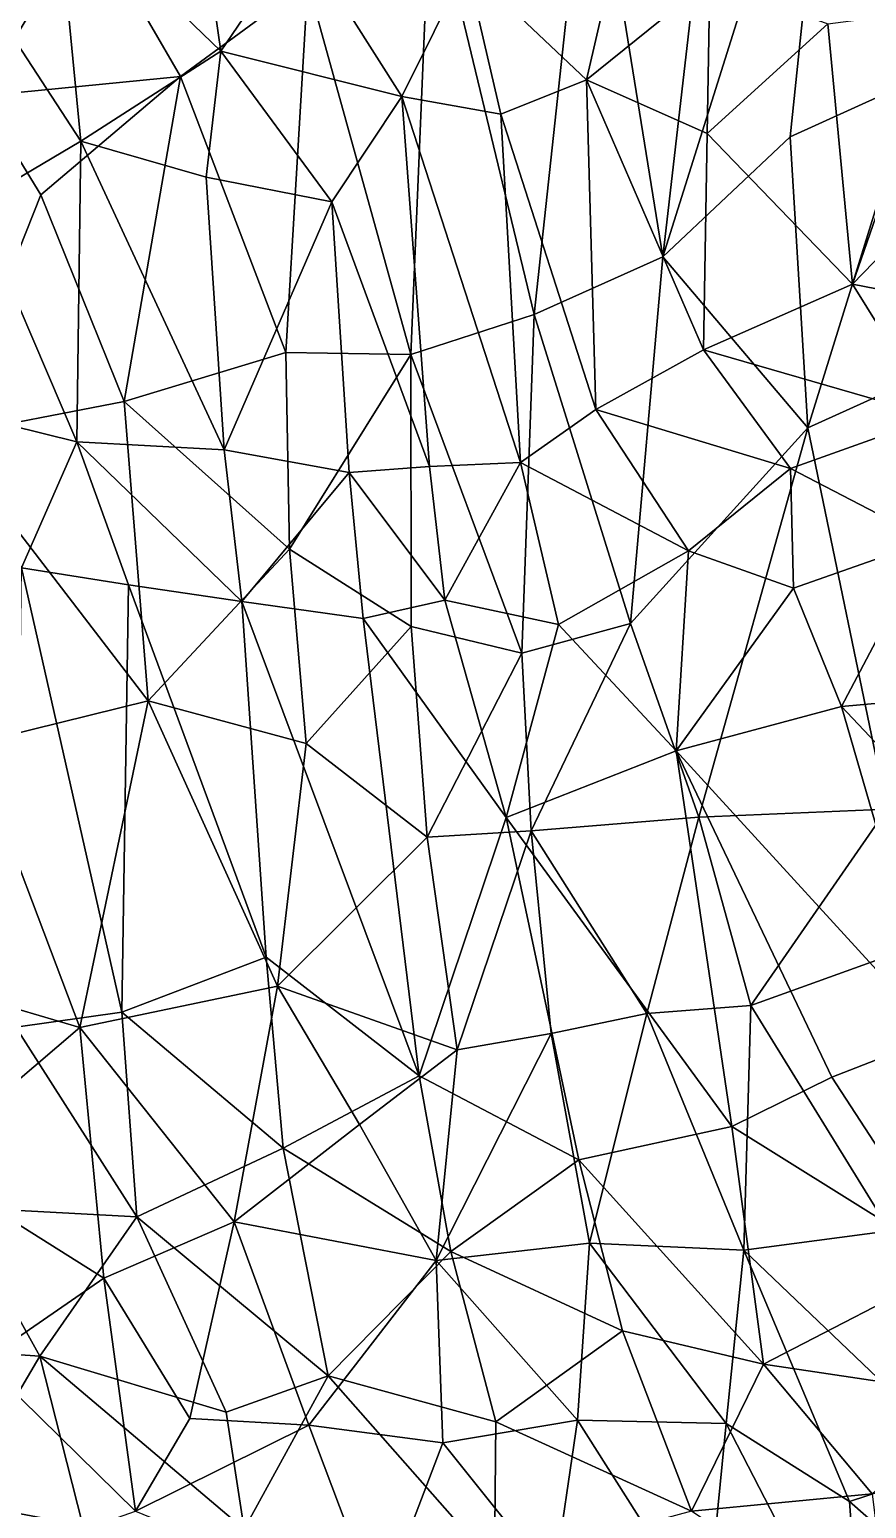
# Model space of a CAD drawing. Header units: metres. Extents: x -887 to 648, y -818 to 707.
# Drawn here: x -509.8 to -320.9, y -413.2 to -79.4 of the extents above; entities that cross this region are included whole.
import ezdxf

# ---------------------------------------------------------------- set-up
doc = ezdxf.new("R2010")
doc.units = ezdxf.units.M

msp = doc.modelspace()

# ---------------------------------------------------------------- linework, layer by layer
at = {"layer": '10k-small'}
for points in [[(-309.69, -90.76, 692.2), (-302.1, -5.83, 671.53), (-328.03, -7.57, 678.05)], [(-366.82, -130.67, 710.07), (-352.77, -8.43, 682.23), (-383.38, -28.01, 688.35)], [(-366.82, -130.67, 710.07), (-338.1, -103.59, 700.63), (-328.03, -7.57, 678.05)], [(-366.82, -130.67, 710.07), (-328.03, -7.57, 678.05), (-352.77, -8.43, 682.23)], [(-338.1, -103.59, 700.63), (-309.69, -90.76, 692.2), (-328.03, -7.57, 678.05)], [(-395.91, -143.75, 714.16), (-383.38, -28.01, 688.35), (-419.33, -46.56, 692.04)], [(-395.91, -143.75, 714.16), (-366.82, -130.67, 710.07), (-383.38, -28.01, 688.35)], [(-466.65, -84.24, -674.8), (-503.7, -48.52, -652.56), (-473.14, -39.63, -674.17)], [(-466.65, -84.24, -674.8), (-473.14, -39.63, -674.17), (-448.88, -58.12, -686.67)], [(-384.06, -90.73, -698.38), (-411.17, -65.11, -699.56), (-372.14, -39.25, -706.29)], [(-384.06, -90.73, -698.38), (-372.14, -39.25, -706.29), (-356.19, -68.27, -701.47)], [(-423.72, -152.75, 715), (-419.33, -46.56, 692.04), (-446.99, -68.86, 694.28)], [(-423.72, -152.75, 715), (-395.91, -143.75, 714.16), (-419.33, -46.56, 692.04)], [(-498.25, -104.6, -649.18), (-528.05, -58.94, -629.91), (-503.7, -48.52, -652.56)], [(-498.25, -104.6, -649.18), (-503.7, -48.52, -652.56), (-466.65, -84.24, -674.8)], [(-520.98, -94.42, 684.44), (-496.73, -53.79, 687.75), (-525.51, -58.36, 682.34)], [(-520.98, -94.42, 684.44), (-475.77, -89.96, 693.78), (-496.73, -53.79, 687.75)], [(-475.77, -89.96, 693.78), (-446.99, -68.86, 694.28), (-496.73, -53.79, 687.75)], [(-522.23, -118.71, -624.29), (-528.05, -58.94, -629.91), (-498.25, -104.6, -649.18)], [(-425.8, -94.53, -690.65), (-466.65, -84.24, -674.8), (-448.88, -58.12, -686.67)], [(-425.8, -94.53, -690.65), (-448.88, -58.12, -686.67), (-411.17, -65.11, -699.56)], [(-403.44, -98.5, -694.54), (-425.8, -94.53, -690.65), (-411.17, -65.11, -699.56)], [(-403.44, -98.5, -694.54), (-411.17, -65.11, -699.56), (-384.06, -90.73, -698.38)], [(-451.98, -152.29, 711.3), (-446.99, -68.86, 694.28), (-475.77, -89.96, 693.78)], [(-423.72, -152.75, 715), (-446.99, -68.86, 694.28), (-451.98, -152.29, 711.3)], [(-356.81, -102.84, -693.17), (-384.06, -90.73, -698.38), (-356.19, -68.27, -701.47)], [(-356.81, -102.84, -693.17), (-356.19, -68.27, -701.47), (-329.58, -78.12, -692.9)], [(-323.99, -136.87, -672.32), (-329.58, -78.12, -692.9), (-302.42, -74.59, -682.1)], [(-323.99, -136.87, -672.32), (-302.42, -74.59, -682.1), (-297.25, -109.32, -667.82)], [(-323.99, -136.87, -672.32), (-356.81, -102.84, -693.17), (-329.58, -78.12, -692.9)], [(-469.93, -112.68, -666.83), (-498.25, -104.6, -649.18), (-466.65, -84.24, -674.8)], [(-441.57, -118.28, -678.5), (-469.93, -112.68, -666.83), (-466.65, -84.24, -674.8)], [(-441.57, -118.28, -678.5), (-466.65, -84.24, -674.8), (-425.8, -94.53, -690.65)], [(-507.29, -116.72, 690.9), (-475.77, -89.96, 693.78), (-520.98, -94.42, 684.44)], [(-488.52, -163.36, 705.19), (-475.77, -89.96, 693.78), (-507.29, -116.72, 690.9)], [(-488.52, -163.36, 705.19), (-451.98, -152.29, 711.3), (-475.77, -89.96, 693.78)], [(-381.99, -165.14, -675.1), (-403.44, -98.5, -694.54), (-384.06, -90.73, -698.38)], [(-381.99, -165.14, -675.1), (-384.06, -90.73, -698.38), (-357.65, -151.68, -677.24)], [(-357.65, -151.68, -677.24), (-384.06, -90.73, -698.38), (-356.81, -102.84, -693.17)], [(-334.07, -169.28, 711.7), (-309.69, -90.76, 692.2), (-338.1, -103.59, 700.63)], [(-334.07, -169.28, 711.7), (-293.84, -151.07, 698.28), (-309.69, -90.76, 692.2)], [(-528.96, -171.2, 691.86), (-507.29, -116.72, 690.9), (-520.98, -94.42, 684.44)], [(-419.54, -178.03, -667.82), (-441.57, -118.28, -678.5), (-425.8, -94.53, -690.65)], [(-419.54, -178.03, -667.82), (-425.8, -94.53, -690.65), (-398.94, -177.09, -671.36)], [(-398.94, -177.09, -671.36), (-425.8, -94.53, -690.65), (-403.44, -98.5, -694.54)], [(-398.94, -177.09, -671.36), (-403.44, -98.5, -694.54), (-381.99, -165.14, -675.1)], [(-357.65, -151.68, -677.24), (-356.81, -102.84, -693.17), (-323.99, -136.87, -672.32)], [(-499.19, -172.48, -630.14), (-522.23, -118.71, -624.29), (-498.25, -104.6, -649.18)], [(-465.92, -174.23, -651.09), (-499.19, -172.48, -630.14), (-498.25, -104.6, -649.18)], [(-465.92, -174.23, -651.09), (-498.25, -104.6, -649.18), (-469.93, -112.68, -666.83)], [(-334.07, -169.28, 711.7), (-338.1, -103.59, 700.63), (-366.82, -130.67, 710.07)], [(-297.25, -142.03, -662.58), (-323.99, -136.87, -672.32), (-297.25, -109.32, -667.82)], [(-465.92, -174.23, -651.09), (-469.93, -112.68, -666.83), (-441.57, -118.28, -678.5)], [(-528.96, -171.2, 691.86), (-488.52, -163.36, 705.19), (-507.29, -116.72, 690.9)], [(-499.19, -172.48, -630.14), (-529.38, -165.01, -606.44), (-522.23, -118.71, -624.29)], [(-437.65, -179.36, -662.14), (-465.92, -174.23, -651.09), (-441.57, -118.28, -678.5)], [(-437.65, -179.36, -662.14), (-441.57, -118.28, -678.5), (-419.54, -178.03, -667.82)], [(-374.16, -213.48, 724.24), (-366.82, -130.67, 710.07), (-395.91, -143.75, 714.16)], [(-374.16, -213.48, 724.24), (-334.07, -169.28, 711.7), (-366.82, -130.67, 710.07)], [(-305.33, -166.82, -664.48), (-357.65, -151.68, -677.24), (-323.99, -136.87, -672.32)], [(-305.33, -166.82, -664.48), (-323.99, -136.87, -672.32), (-297.25, -142.03, -662.58)], [(-398.7, -220.17, 726.55), (-395.91, -143.75, 714.16), (-423.72, -152.75, 715)], [(-398.7, -220.17, 726.55), (-374.16, -213.48, 724.24), (-395.91, -143.75, 714.16)], [(-451.13, -196.71, 718.69), (-451.98, -152.29, 711.3), (-488.52, -163.36, 705.19)], [(-451.13, -196.71, 718.69), (-423.72, -152.75, 715), (-451.98, -152.29, 711.3)], [(-423.67, -214.17, 724.72), (-423.72, -152.75, 715), (-451.13, -196.71, 718.69)], [(-398.7, -220.17, 726.55), (-423.72, -152.75, 715), (-423.67, -214.17, 724.72)], [(-338.01, -178.44, -671.09), (-381.99, -165.14, -675.1), (-357.65, -151.68, -677.24)], [(-338.01, -178.44, -671.09), (-357.65, -151.68, -677.24), (-305.33, -166.82, -664.48)], [(-316.26, -255.37, 717.58), (-293.84, -151.07, 698.28), (-334.07, -169.28, 711.7)], [(-483.05, -230.91, 714.9), (-488.52, -163.36, 705.19), (-528.96, -171.2, 691.86)], [(-483.05, -230.91, 714.9), (-451.13, -196.71, 718.69), (-488.52, -163.36, 705.19)], [(-511.69, -200.9, -615.87), (-529.38, -165.01, -606.44), (-499.19, -172.48, -630.14)], [(-361.02, -197.06, -672.27), (-398.94, -177.09, -671.36), (-381.99, -165.14, -675.1)], [(-361.02, -197.06, -672.27), (-381.99, -165.14, -675.1), (-338.01, -178.44, -671.09)], [(-306.72, -194.74, -667.33), (-338.01, -178.44, -671.09), (-305.33, -166.82, -664.48)], [(-358.72, -257.14, 727.93), (-334.07, -169.28, 711.7), (-374.16, -213.48, 724.24)], [(-358.72, -257.14, 727.93), (-316.26, -255.37, 717.58), (-334.07, -169.28, 711.7)], [(-522.72, -240.71, 699.99), (-483.05, -230.91, 714.9), (-528.96, -171.2, 691.86)], [(-487.5, -204.75, -632.96), (-511.69, -200.9, -615.87), (-499.19, -172.48, -630.14)], [(-461.91, -208.47, -647.51), (-499.19, -172.48, -630.14), (-465.92, -174.23, -651.09)], [(-461.91, -208.47, -647.51), (-487.5, -204.75, -632.96), (-499.19, -172.48, -630.14)], [(-461.91, -208.47, -647.51), (-465.92, -174.23, -651.09), (-437.65, -179.36, -662.14)], [(-434.54, -212.35, -658.92), (-461.91, -208.47, -647.51), (-437.65, -179.36, -662.14)], [(-416.04, -208.19, -665.03), (-437.65, -179.36, -662.14), (-419.54, -178.03, -667.82)], [(-434.54, -212.35, -658.92), (-437.65, -179.36, -662.14), (-416.04, -208.19, -665.03)], [(-416.04, -208.19, -665.03), (-419.54, -178.03, -667.82), (-398.94, -177.09, -671.36)], [(-390.37, -213.69, -670.47), (-416.04, -208.19, -665.03), (-398.94, -177.09, -671.36)], [(-390.37, -213.69, -670.47), (-398.94, -177.09, -671.36), (-361.02, -197.06, -672.27)], [(-337.33, -205.49, -672.11), (-361.02, -197.06, -672.27), (-338.01, -178.44, -671.09)], [(-337.33, -205.49, -672.11), (-338.01, -178.44, -671.09), (-306.72, -194.74, -667.33)], [(-447.38, -240.55, 724.51), (-451.13, -196.71, 718.69), (-483.05, -230.91, 714.9)], [(-447.38, -240.55, 724.51), (-423.67, -214.17, 724.72), (-451.13, -196.71, 718.69)], [(-326.45, -232.19, -674.95), (-337.33, -205.49, -672.11), (-306.72, -194.74, -667.33)], [(-326.45, -232.19, -674.95), (-306.72, -194.74, -667.33), (-302.06, -230, -673.21)], [(-363.84, -242.17, -674.76), (-390.37, -213.69, -670.47), (-361.02, -197.06, -672.27)], [(-363.84, -242.17, -674.76), (-361.02, -197.06, -672.27), (-337.33, -205.49, -672.11)], [(-512.94, -304.56, -610.38), (-511.69, -200.9, -615.87), (-489.03, -301.21, -628.62)], [(-489.03, -301.21, -628.62), (-511.69, -200.9, -615.87), (-487.5, -204.75, -632.96)], [(-489.03, -301.21, -628.62), (-487.5, -204.75, -632.96), (-456.39, -288.77, -648.95)], [(-456.39, -288.77, -648.95), (-487.5, -204.75, -632.96), (-461.91, -208.47, -647.51)], [(-363.84, -242.17, -674.76), (-337.33, -205.49, -672.11), (-326.45, -232.19, -674.95)], [(-421.89, -315.57, -664), (-461.91, -208.47, -647.51), (-434.54, -212.35, -658.92)], [(-421.89, -315.57, -664), (-456.39, -288.77, -648.95), (-461.91, -208.47, -647.51)], [(-402.21, -257.28, -669.3), (-434.54, -212.35, -658.92), (-416.04, -208.19, -665.03)], [(-402.21, -257.28, -669.3), (-416.04, -208.19, -665.03), (-390.37, -213.69, -670.47)], [(-421.89, -315.57, -664), (-434.54, -212.35, -658.92), (-402.21, -257.28, -669.3)], [(-396.54, -260.26, 731.38), (-374.16, -213.48, 724.24), (-398.7, -220.17, 726.55)], [(-396.54, -260.26, 731.38), (-358.72, -257.14, 727.93), (-374.16, -213.48, 724.24)], [(-420.07, -261.67, 730.56), (-423.67, -214.17, 724.72), (-447.38, -240.55, 724.51)], [(-420.07, -261.67, 730.56), (-398.7, -220.17, 726.55), (-423.67, -214.17, 724.72)], [(-402.21, -257.28, -669.3), (-390.37, -213.69, -670.47), (-363.84, -242.17, -674.76)], [(-420.07, -261.67, 730.56), (-396.54, -260.26, 731.38), (-398.7, -220.17, 726.55)], [(-277.93, -283.58, -683.19), (-326.45, -232.19, -674.95), (-302.06, -230, -673.21)], [(-498.5, -304.63, 710.89), (-483.05, -230.91, 714.9), (-522.72, -240.71, 699.99)], [(-498.5, -304.63, 710.89), (-453.89, -295.34, 726.18), (-483.05, -230.91, 714.9)], [(-453.89, -295.34, 726.18), (-447.38, -240.55, 724.51), (-483.05, -230.91, 714.9)], [(-304.87, -306.63, -688.32), (-363.84, -242.17, -674.76), (-326.45, -232.19, -674.95)], [(-304.87, -306.63, -688.32), (-326.45, -232.19, -674.95), (-277.93, -283.58, -683.19)], [(-498.5, -304.63, 710.89), (-522.72, -240.71, 699.99), (-535.31, -293.8, 693.69)], [(-453.89, -295.34, 726.18), (-420.07, -261.67, 730.56), (-447.38, -240.55, 724.51)], [(-351.24, -326.96, -684.89), (-402.21, -257.28, -669.3), (-363.84, -242.17, -674.76)], [(-328.66, -315.88, -687.47), (-363.84, -242.17, -674.76), (-304.87, -306.63, -688.32)], [(-351.24, -326.96, -684.89), (-363.84, -242.17, -674.76), (-328.66, -315.88, -687.47)], [(-346.98, -299.65, 727.94), (-316.26, -255.37, 717.58), (-358.72, -257.14, 727.93)], [(-346.98, -299.65, 727.94), (-314.17, -287.83, 718.86), (-316.26, -255.37, 717.58)], [(-385.77, -334.55, -676.44), (-421.89, -315.57, -664), (-402.21, -257.28, -669.3)], [(-413.3, -309.7, 732.93), (-396.54, -260.26, 731.38), (-420.07, -261.67, 730.56)], [(-413.3, -309.7, 732.93), (-392.06, -306, 733.65), (-396.54, -260.26, 731.38)], [(-385.77, -334.55, -676.44), (-402.21, -257.28, -669.3), (-351.24, -326.96, -684.89)], [(-370.46, -301.52, 732.04), (-358.72, -257.14, 727.93), (-396.54, -260.26, 731.38)], [(-392.06, -306, 733.65), (-370.46, -301.52, 732.04), (-396.54, -260.26, 731.38)], [(-370.46, -301.52, 732.04), (-346.98, -299.65, 727.94), (-358.72, -257.14, 727.93)], [(-413.3, -309.7, 732.93), (-420.07, -261.67, 730.56), (-453.89, -295.34, 726.18)], [(-452.55, -331.85, -647.99), (-489.03, -301.21, -628.62), (-456.39, -288.77, -648.95)], [(-452.55, -331.85, -647.99), (-456.39, -288.77, -648.95), (-421.89, -315.57, -664)], [(-315.6, -350.54, 718.79), (-314.17, -287.83, 718.86), (-346.98, -299.65, 727.94)], [(-534.42, -335.3, 691.12), (-498.5, -304.63, 710.89), (-535.31, -293.8, 693.69)], [(-463.62, -348.53, 720.66), (-453.89, -295.34, 726.18), (-498.5, -304.63, 710.89)], [(-463.62, -348.53, 720.66), (-435.35, -326.55, 729.01), (-453.89, -295.34, 726.18)], [(-435.35, -326.55, 729.01), (-413.3, -309.7, 732.93), (-453.89, -295.34, 726.18)], [(-348.56, -354.89, 727.23), (-346.98, -299.65, 727.94), (-370.46, -301.52, 732.04)], [(-348.56, -354.89, 727.23), (-315.6, -350.54, 718.79), (-346.98, -299.65, 727.94)], [(-485.65, -347.38, -624.3), (-512.94, -304.56, -610.38), (-489.03, -301.21, -628.62)], [(-485.65, -347.38, -624.3), (-489.03, -301.21, -628.62), (-452.55, -331.85, -647.99)], [(-383.42, -353.35, 730.8), (-370.46, -301.52, 732.04), (-392.06, -306, 733.65)], [(-348.56, -354.89, 727.23), (-370.46, -301.52, 732.04), (-383.42, -353.35, 730.8)], [(-493.05, -361.19, 707.98), (-498.5, -304.63, 710.89), (-534.42, -335.3, 691.12)], [(-485.65, -347.38, -624.3), (-526.29, -345.22, -591.2), (-512.94, -304.56, -610.38)], [(-493.05, -361.19, 707.98), (-463.62, -348.53, 720.66), (-498.5, -304.63, 710.89)], [(-418, -357.26, 729.16), (-383.42, -353.35, 730.8), (-392.06, -306, 733.65)], [(-418, -357.26, 729.16), (-392.06, -306, 733.65), (-413.3, -309.7, 732.93)], [(-300.96, -358.4, -692.12), (-328.66, -315.88, -687.47), (-304.87, -306.63, -688.32)], [(-418, -357.26, 729.16), (-413.3, -309.7, 732.93), (-435.35, -326.55, 729.01)], [(-414.72, -355.19, -663.7), (-452.55, -331.85, -647.99), (-421.89, -315.57, -664)], [(-414.72, -355.19, -663.7), (-421.89, -315.57, -664), (-385.77, -334.55, -676.44)], [(-300.96, -358.4, -692.12), (-351.24, -326.96, -684.89), (-328.66, -315.88, -687.47)], [(-418, -357.26, 729.16), (-435.35, -326.55, 729.01), (-463.62, -348.53, 720.66)], [(-344.11, -380.62, -683.67), (-385.77, -334.55, -676.44), (-351.24, -326.96, -684.89)], [(-344.11, -380.62, -683.67), (-351.24, -326.96, -684.89), (-300.96, -358.4, -692.12)], [(-442.39, -383.29, -643.9), (-485.65, -347.38, -624.3), (-452.55, -331.85, -647.99)], [(-442.39, -383.29, -643.9), (-452.55, -331.85, -647.99), (-414.72, -355.19, -663.7)], [(-520.37, -380.06, 691.41), (-493.05, -361.19, 707.98), (-534.42, -335.3, 691.12)], [(-375.93, -373.11, -675.67), (-414.72, -355.19, -663.7), (-385.77, -334.55, -676.44)], [(-344.11, -380.62, -683.67), (-375.93, -373.11, -675.67), (-385.77, -334.55, -676.44)], [(-507.5, -378.84, -597.56), (-556.05, -375.54, -551.12), (-526.29, -345.22, -591.2)], [(-507.5, -378.84, -597.56), (-526.29, -345.22, -591.2), (-485.65, -347.38, -624.3)], [(-465.43, -391.45, -625.48), (-507.5, -378.84, -597.56), (-485.65, -347.38, -624.3)], [(-473.69, -392.93, 709.01), (-463.62, -348.53, 720.66), (-493.05, -361.19, 707.98)], [(-465.43, -391.45, -625.48), (-485.65, -347.38, -624.3), (-442.39, -383.29, -643.9)], [(-446.76, -394.42, 717), (-463.62, -348.53, 720.66), (-473.69, -392.93, 709.01)], [(-446.76, -394.42, 717), (-418, -357.26, 729.16), (-463.62, -348.53, 720.66)], [(-386.14, -393.31, 725.3), (-383.42, -353.35, 730.8), (-418, -357.26, 729.16)], [(-352.55, -394.03, 723.53), (-383.42, -353.35, 730.8), (-386.14, -393.31, 725.3)], [(-352.55, -394.03, 723.53), (-348.56, -354.89, 727.23), (-383.42, -353.35, 730.8)], [(-298.19, -402.95, 710.36), (-315.6, -350.54, 718.79), (-348.56, -354.89, 727.23)], [(-404.56, -393.68, -660.68), (-442.39, -383.29, -643.9), (-414.72, -355.19, -663.7)], [(-404.56, -393.68, -660.68), (-414.72, -355.19, -663.7), (-375.93, -373.11, -675.67)], [(-324.69, -411.64, 716.32), (-348.56, -354.89, 727.23), (-352.55, -394.03, 723.53)], [(-324.69, -411.64, 716.32), (-298.19, -402.95, 710.36), (-348.56, -354.89, 727.23)], [(-416.48, -398.41, 721.71), (-418, -357.26, 729.16), (-446.76, -394.42, 717)], [(-416.48, -398.41, 721.71), (-386.14, -393.31, 725.3), (-418, -357.26, 729.16)], [(-295.24, -387.93, -690.88), (-344.11, -380.62, -683.67), (-300.96, -358.4, -692.12)], [(-485.95, -413.82, 698.8), (-493.05, -361.19, 707.98), (-520.37, -380.06, 691.41)], [(-485.95, -413.82, 698.8), (-473.69, -392.93, 709.01), (-493.05, -361.19, 707.98)], [(-360.33, -413.78, -672.61), (-404.56, -393.68, -660.68), (-375.93, -373.11, -675.67)], [(-360.33, -413.78, -672.61), (-375.93, -373.11, -675.67), (-344.11, -380.62, -683.67)], [(-526.89, -411.64, -562.65), (-556.05, -375.54, -551.12), (-507.5, -378.84, -597.56)], [(-497.85, -417.01, -587.44), (-526.89, -411.64, -562.65), (-507.5, -378.84, -597.56)], [(-522.16, -426.53, 676.63), (-485.95, -413.82, 698.8), (-520.37, -380.06, 691.41)], [(-461.39, -417.85, -617.08), (-507.5, -378.84, -597.56), (-465.43, -391.45, -625.48)], [(-461.39, -417.85, -617.08), (-497.85, -417.01, -587.44), (-507.5, -378.84, -597.56)], [(-461.39, -417.85, -617.08), (-465.43, -391.45, -625.48), (-442.39, -383.29, -643.9)], [(-404.85, -425.85, -649.71), (-461.39, -417.85, -617.08), (-442.39, -383.29, -643.9)], [(-404.85, -425.85, -649.71), (-442.39, -383.29, -643.9), (-404.56, -393.68, -660.68)], [(-360.33, -413.78, -672.61), (-344.11, -380.62, -683.67), (-319.54, -409.88, -684.53)], [(-319.54, -409.88, -684.53), (-344.11, -380.62, -683.67), (-295.24, -387.93, -690.88)], [(-485.95, -413.82, 698.8), (-446.76, -394.42, 717), (-473.69, -392.93, 709.01)], [(-391.47, -429.7, 716.75), (-386.14, -393.31, 725.3), (-416.48, -398.41, 721.71)], [(-404.85, -425.85, -649.71), (-404.56, -393.68, -660.68), (-360.33, -413.78, -672.61)], [(-356.97, -439.2, 715.02), (-386.14, -393.31, 725.3), (-391.47, -429.7, 716.75)], [(-356.97, -439.2, 715.02), (-352.55, -394.03, 723.53), (-386.14, -393.31, 725.3)], [(-430.97, -436.31, 708.71), (-446.76, -394.42, 717), (-485.95, -413.82, 698.8)], [(-430.97, -436.31, 708.71), (-416.48, -398.41, 721.71), (-446.76, -394.42, 717)], [(-321.56, -454.01, 708.39), (-352.55, -394.03, 723.53), (-356.97, -439.2, 715.02)], [(-321.56, -454.01, 708.39), (-324.69, -411.64, 716.32), (-352.55, -394.03, 723.53)], [(-430.97, -436.31, 708.71), (-391.47, -429.7, 716.75), (-416.48, -398.41, 721.71)], [(-281.6, -449.39, 699.33), (-298.19, -402.95, 710.36), (-324.69, -411.64, 716.32)], [(-315.33, -444.14, -676), (-360.33, -413.78, -672.61), (-319.54, -409.88, -684.53)], [(-510.21, -449.93, -553.08), (-526.89, -411.64, -562.65), (-497.85, -417.01, -587.44)], [(-321.56, -454.01, 708.39), (-281.6, -449.39, 699.33), (-324.69, -411.64, 716.32)]]:
    msp.add_3dface(points, dxfattribs=at)

doc.saveas('drawing.dxf')
